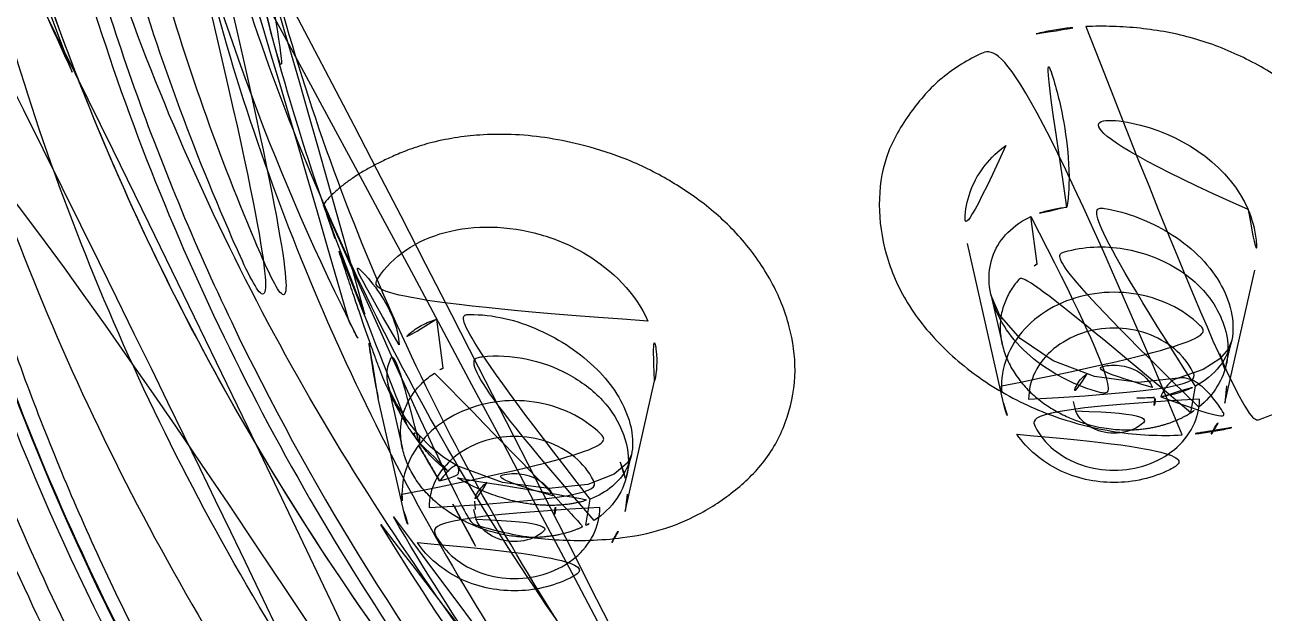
# Model space of a CAD drawing. Extents: x 16296684858 to 16296688009, y -37409618718 to -37409616409.
# Drawn here: x 16296685826.92 to 16296685840.52, y -37409617599.61 to -37409617593.15 of the extents above; entities that cross this region are included whole.
import ezdxf

# ---------------------------------------------------------------- set-up
doc = ezdxf.new("R2010")
doc.units = 0
doc.header["$LTSCALE"] = 10
doc.header["$MEASUREMENT"] = 0
doc.layers.get('0').update_dxf_attribs({"linetype": 'CONTINUOUS'})

msp = doc.modelspace()

# ---------------------------------------------------------------- linework, layer by layer
at = {"color": 7, "linetype": 'Continuous', "lineweight": 30}
for p, q in [((16296685838.03064, -37409617595.779411), (16296685837.960449, -37409617595.25779)), ((16296685837.65906, -37409617597.307541), (16296685837.264271, -37409617595.555763)), ((16296685840.08666, -37409617597.307838), (16296685840.41655, -37409617595.845802)), ((16296685837.5226, -37409617596.115334), (16296685837.643829, -37409617596.6539)), ((16296685831.511629, -37409617596.922546), (16296685831.443951, -37409617596.384583)), ((16296685840.10449, -37409617596.881203), (16296685840.16148, -37409617596.628593)), ((16296685833.50902, -37409617598.497429), (16296685833.83285, -37409617597.062263)), ((16296685830.907721, -37409617597.099289), (16296685831.067011, -37409617597.807266)), ((16296685839.715561, -37409617597.412361), (16296685839.76503, -37409617597.120789)), ((16296685840.107889, -37409617597.117981), (16296685840.08666, -37409617597.307838)), ((16296685831.081421, -37409617598.497131), (16296685830.80159, -37409617597.25547)), ((16296685838.42458, -37409617597.290466), (16296685838.44997, -37409617597.39196)), ((16296685833.527281, -37409617598.102249), (16296685833.57658, -37409617597.883728)), ((16296685833.530251, -37409617598.307587), (16296685833.50902, -37409617598.497429)), ((16296685831.86586, -37409617598.474159), (16296685831.860491, -37409617598.384911)), ((16296685833.079359, -37409617598.648376), (16296685833.12479, -37409617598.359871)), ((16296685831.84691, -37409617598.475304), (16296685831.87233, -37409617598.581573))]:
    msp.add_line(p, q, dxfattribs=at)
for points in [[(16296685839.57622, -37409617597.034538), (16296685839.140369, -37409617597.079041), (16296685838.65844, -37409617597.014168), (16296685838.20332, -37409617596.841698), (16296685837.84355, -37409617596.596062), (16296685837.61764, -37409617596.336761), (16296685837.524281, -37409617596.124077)], [(16296685840.161039, -37409617596.626877), (16296685840.12475, -37409617596.715683), (16296685840.03367, -37409617596.819588), (16296685839.849079, -37409617596.939217), (16296685839.5762, -37409617597.034569)], [(16296685831.241011, -37409617597.651466), (16296685831.10812, -37409617597.484489), (16296685830.999701, -37409617597.313583), (16296685830.92951, -37409617597.169037), (16296685830.906639, -37409617597.099319)], [(16296685831.66663, -37409617597.994179), (16296685831.52145, -37409617597.905197), (16296685831.378, -37409617597.789368), (16296685831.241159, -37409617597.651627)], [(16296685833.578159, -37409617597.875931), (16296685833.533079, -37409617597.965309), (16296685833.38843, -37409617598.087807), (16296685833.09996, -37409617598.198997), (16296685832.672871, -37409617598.243874), (16296685832.162069, -37409617598.179779), (16296685831.66688, -37409617597.994293)]]:
    msp.add_lwpolyline(points, dxfattribs=at)
for centre, radius, start, end in [((16296685838.556919, -37409617596.610878), 0.984023, 122.3327319, 128.6711126), ((16296685854.082741, -37409617584.689629), 26.349566, 206.3886481, 207.6159118), ((16296685831.96871, -37409617597.815277), 1.002945, 117.1126935, 123.2327993), ((16296685838.50293, -37409617597.117287), 0.865057, 180.0466263, 192.7049145), ((16296685839.19895, -37409617596.59655), 0.965583, 302.3442003, 308.7353216), ((16296685823.579241, -37409617602.869087), 9.191557, 27.84797, 30.8081966), ((16296685831.925301, -37409617598.306892), 0.865057, 180.0466263, 192.7049145), ((16296685832.630541, -37409617597.773148), 0.983605, 297.1484061, 303.3081162)]:
    msp.add_arc(centre, radius, start, end, dxfattribs=at)
for points, knots in [([(16296685825.715521, -37409617584.328484), (16296685825.71559, -37409617585.626648), (16296685825.91658, -37409617588.235878), (16296685826.813761, -37409617592.075287), (16296685828.290291, -37409617595.784927), (16296685830.320009, -37409617599.303413), (16296685832.868191, -37409617602.574768), (16296685835.89233, -37409617605.547127), (16296685839.342939, -37409617608.173782), (16296685843.16432, -37409617610.413551), (16296685847.295191, -37409617612.23114), (16296685851.66983, -37409617613.597717), (16296685856.217791, -37409617614.491333), (16296685859.31275, -37409617614.761482), (16296685860.86721, -37409617614.814484)], [0, 0, 0, 0, 0.075881674, 0.152259807, 0.229632271, 0.308412282, 0.388900278, 0.471273473, 0.555579179, 0.641742278, 0.729579302, 0.818811022, 0.909085993, 1, 1, 1, 1]), ([(16296685860.86717, -37409617614.147903), (16296685859.209789, -37409617614.090111), (16296685855.9121, -37409617613.783913), (16296685851.0835, -37409617612.758217), (16296685846.471861, -37409617611.187027), (16296685842.16506, -37409617609.100189), (16296685838.24441, -37409617606.536636), (16296685834.7847, -37409617603.544037), (16296685831.852779, -37409617600.177834), (16296685829.50646, -37409617596.500931), (16296685827.793381, -37409617592.582336), (16296685826.74975, -37409617588.498802), (16296685826.515591, -37409617585.713203), (16296685826.515511, -37409617584.328484)], [0, 0, 0, 0, 0.099176921, 0.19753406, 0.294558294, 0.389817535, 0.482991453, 0.573898186, 0.662521106, 0.749021127, 0.833741463, 0.917189603, 1, 1, 1, 1]), ([(16296685836.470989, -37409617605.919792), (16296685834.804831, -37409617604.53492), (16296685831.778589, -37409617601.493141), (16296685828.883869, -37409617597.022774), (16296685827.246901, -37409617593.225113), (16296685826.366211, -37409617590.308273), (16296685825.834419, -37409617587.333443), (16296685825.71557, -37409617585.327988), (16296685825.715521, -37409617584.328484)], [0, 0, 0, 0, 0.261102502, 0.513194585, 0.63659248, 0.758555858, 0.879543154, 1, 1, 1, 1]), ([(16296685826.515381, -37409617585.436478), (16296685826.51545, -37409617586.821228), (16296685826.74962, -37409617589.606857), (16296685827.79328, -37409617593.690453), (16296685829.50638, -37409617597.60907), (16296685831.852751, -37409617601.28598), (16296685834.7847, -37409617604.652191), (16296685838.244419, -37409617607.644783), (16296685842.165079, -37409617610.208267), (16296685846.47187, -37409617612.295097), (16296685851.083481, -37409617613.866241), (16296685855.912029, -37409617614.891937), (16296685859.209669, -37409617615.198112), (16296685860.867041, -37409617615.25592)], [0, 0, 0, 0, 0.082811587, 0.166260705, 0.250981819, 0.337482413, 0.426105682, 0.517012515, 0.610186256, 0.705445021, 0.802468465, 0.900824496, 1, 1, 1, 1]), ([(16296685827.06538, -37409617585.436478), (16296685827.065439, -37409617586.577751), (16296685827.22658, -37409617588.870354), (16296685827.94684, -37409617592.255707), (16296685829.13541, -37409617595.54673), (16296685830.219431, -37409617597.630028), (16296685830.82935, -37409617598.639633)], [0, 0, 0, 0, 0.246493175, 0.494473286, 0.745243918, 1, 1, 1, 1]), ([(16296685896.565371, -37409617585.436478), (16296685896.565439, -37409617586.733269), (16296685896.35038, -37409617589.343513), (16296685895.389799, -37409617593.174408), (16296685893.81168, -37409617596.854843), (16296685891.648491, -37409617600.316757), (16296685888.94223, -37409617603.49765), (16296685885.74218, -37409617606.340736), (16296685882.11182, -37409617608.791931), (16296685878.11841, -37409617610.808189), (16296685873.832319, -37409617612.354607), (16296685869.331421, -37409617613.402237), (16296685864.70064, -37409617613.930733), (16296685860.028971, -37409617613.930367), (16296685855.40255, -37409617613.402023), (16296685850.90774, -37409617612.356209), (16296685846.6269, -37409617610.812973), (16296685842.637369, -37409617608.800949), (16296685839.00975, -37409617606.355003), (16296685835.81028, -37409617603.517479), (16296685833.101, -37409617600.340111), (16296685830.93174, -37409617596.87722), (16296685829.346991, -37409617593.191177), (16296685828.381769, -37409617589.352226), (16296685828.165449, -37409617586.736038), (16296685828.165371, -37409617585.436478)], [0, 0, 0, 0, 0.039467152, 0.07928747, 0.1197016, 0.160836446, 0.203063895, 0.2463716, 0.290712175, 0.336005945, 0.382173286, 0.429058197, 0.476331706, 0.523712873, 0.570930863, 0.617740537, 0.663847356, 0.709094445, 0.753380435, 0.796632687, 0.838846392, 0.880029809, 0.920530501, 0.960449223, 1, 1, 1, 1]), ([(16296685827.465321, -37409617585.871399), (16296685827.46538, -37409617586.965317), (16296685827.61507, -37409617589.162216), (16296685828.284309, -37409617592.409378), (16296685829.389429, -37409617595.571648), (16296685830.39863, -37409617597.579773), (16296685830.966961, -37409617598.554779)], [0, 0, 0, 0, 0.246686705, 0.49478099, 0.745501735, 1, 1, 1, 1]), ([(16296685825.0653, -37409617586.045883), (16296685825.06538, -37409617587.460716), (16296685825.300369, -37409617590.307854), (16296685826.348539, -37409617594.485443), (16296685828.06962, -37409617598.49839), (16296685830.428699, -37409617602.273659), (16296685833.38068, -37409617605.743263), (16296685836.871799, -37409617608.844833), (16296685840.832529, -37409617611.51886), (16296685845.19047, -37409617613.718781), (16296685849.86791, -37409617615.405777), (16296685854.779039, -37409617616.547943), (16296685859.82963, -37409617617.123352), (16296685864.923361, -37409617617.122131), (16296685869.967319, -37409617616.545433), (16296685874.868521, -37409617615.404572), (16296685879.53652, -37409617613.721252), (16296685883.88719, -37409617611.526482), (16296685887.84297, -37409617608.85862), (16296685891.332161, -37409617605.763283), (16296685894.2862, -37409617602.297546), (16296685896.650579, -37409617598.521523), (16296685898.3776, -37409617594.502907), (16296685899.42971, -37409617590.316963), (16296685899.665371, -37409617587.463608), (16296685899.665291, -37409617586.045883)], [0, 0, 0, 0, 0.039480573, 0.079296804, 0.119690272, 0.160821969, 0.203059758, 0.246376118, 0.290732494, 0.336042186, 0.382252965, 0.429155458, 0.47642631, 0.523791486, 0.570989488, 0.617786329, 0.663899361, 0.709132394, 0.753418549, 0.796672849, 0.838889695, 0.88006022, 0.920531113, 0.960438825, 1, 1, 1, 1]), ([(16296685899.015301, -37409617586.045883), (16296685899.015369, -37409617587.435852), (16296685898.784849, -37409617590.233162), (16296685897.755489, -37409617594.33799), (16296685896.06476, -37409617598.281311), (16296685893.74715, -37409617601.990837), (16296685890.84721, -37409617605.39975), (16296685887.417721, -37409617608.44696), (16296685883.526751, -37409617611.07428), (16296685879.24552, -37409617613.235847), (16296685874.65015, -37409617614.893532), (16296685869.824881, -37409617616.016037), (16296685864.861971, -37409617616.581711), (16296685859.8563, -37409617616.580673), (16296685854.899429, -37409617616.01403), (16296685850.08304, -37409617614.892937), (16296685845.49589, -37409617613.2388), (16296685841.22081, -37409617611.082207), (16296685837.333839, -37409617608.460861), (16296685833.90546, -37409617605.419708), (16296685831.002649, -37409617602.014633), (16296685828.678921, -37409617598.304298), (16296685826.9814, -37409617594.35537), (16296685825.94721, -37409617590.242249), (16296685825.71538, -37409617587.438728), (16296685825.7153, -37409617586.045883)], [0, 0, 0, 0, 0.039474285, 0.079290558, 0.119687987, 0.160818636, 0.203049312, 0.246357654, 0.290706797, 0.336012441, 0.382214469, 0.429115805, 0.476390614, 0.523763173, 0.570969719, 0.61777358, 0.66388826, 0.709126849, 0.753412861, 0.796664323, 0.838879123, 0.880053881, 0.920533265, 0.960444101, 1, 1, 1, 1]), ([(16296685836.41655, -37409617605.847229), (16296685834.898781, -37409617604.50988), (16296685832.147909, -37409617601.595192), (16296685829.52853, -37409617597.364273), (16296685828.048719, -37409617593.788094), (16296685827.25297, -37409617591.046494), (16296685826.772791, -37409617588.254539), (16296685826.66543, -37409617586.373917), (16296685826.665371, -37409617585.436478)], [0, 0, 0, 0, 0.260502627, 0.512436327, 0.635909721, 0.758042087, 0.879276852, 1, 1, 1, 1]), ([(16296685828.16523, -37409617586.636948), (16296685828.1653, -37409617587.933762), (16296685828.380659, -37409617590.544006), (16296685829.341669, -37409617594.374901), (16296685830.9202, -37409617598.055321), (16296685833.083771, -37409617601.517258), (16296685835.79038, -37409617604.698112), (16296685838.990749, -37409617607.541199), (16296685842.62137, -37409617609.992393), (16296685846.61499, -37409617612.008636), (16296685850.90126, -37409617613.555077), (16296685855.402269, -37409617614.602722), (16296685860.0331, -37409617615.131187), (16296685864.704769, -37409617615.130836), (16296685869.331129, -37409617614.602478), (16296685873.82583, -37409617613.556664), (16296685878.10651, -37409617612.013451), (16296685882.095819, -37409617610.001404), (16296685885.723169, -37409617607.55545), (16296685888.922331, -37409617604.717941), (16296685891.63126, -37409617601.540573), (16296685893.80014, -37409617598.077667), (16296685895.38447, -37409617594.391617), (16296685896.34927, -37409617590.552673), (16296685896.56529, -37409617587.936478), (16296685896.56522, -37409617586.636948)], [0, 0, 0, 0, 0.039467512, 0.079288874, 0.119704634, 0.16084154, 0.203071313, 0.24638142, 0.290724294, 0.336020102, 0.382189092, 0.429075161, 0.476349266, 0.523730432, 0.570947826, 0.617756344, 0.663861518, 0.709106572, 0.753390268, 0.796640123, 0.838851502, 0.880032855, 0.920531911, 0.960449584, 1, 1, 1, 1]), ([(16296685895.865219, -37409617586.636948), (16296685895.86529, -37409617587.907318), (16296685895.65461, -37409617590.464043), (16296685894.713739, -37409617594.216316), (16296685893.168171, -37409617597.821022), (16296685891.049431, -37409617601.212059), (16296685888.3983, -37409617604.328323), (16296685885.26292, -37409617607.113907), (16296685881.705891, -37409617609.515343), (16296685877.79385, -37409617611.490189), (16296685873.595909, -37409617613.004539), (16296685869.188259, -37409617614.030327), (16296685864.653561, -37409617614.547867), (16296685860.078711, -37409617614.547707), (16296685855.54789, -37409617614.030548), (16296685851.14554, -37409617613.006683), (16296685846.952089, -37409617611.495453), (16296685843.043341, -37409617609.524597), (16296685839.48876, -37409617607.128227), (16296685836.35383, -37409617604.348099), (16296685833.699631, -37409617601.235283), (16296685831.574829, -37409617597.843239), (16296685830.022671, -37409617594.232918), (16296685829.077209, -37409617590.472656), (16296685828.865299, -37409617587.910019), (16296685828.865219, -37409617586.636948)], [0, 0, 0, 0, 0.039470344, 0.079285515, 0.119694774, 0.160825485, 0.203058535, 0.246381229, 0.290734148, 0.336032795, 0.382191341, 0.42906277, 0.476322219, 0.523690669, 0.570898633, 0.617701681, 0.663807516, 0.709064969, 0.753365147, 0.796632508, 0.838852555, 0.880033368, 0.920530722, 0.960445513, 1, 1, 1, 1]), ([(16296685830.478781, -37409617596.400833), (16296685829.631491, -37409617594.693069), (16296685828.31612, -37409617591.107849), (16296685827.86548, -37409617587.312447), (16296685827.865379, -37409617585.436478)], [0, 0, 0, 0, 0.504019891, 1, 1, 1, 1]), ([(16296685823.70442, -37409617587.730721), (16296685823.704651, -37409617588.909622), (16296685823.862049, -37409617591.277077), (16296685824.564011, -37409617594.778976), (16296685825.72443, -37409617598.195251), (16296685827.878441, -37409617602.613129), (16296685831.670601, -37409617607.721527), (16296685835.5769, -37409617611.047371), (16296685837.712231, -37409617612.518944)], [0, 0, 0, 0, 0.119545352, 0.239773714, 0.36119498, 0.484368842, 0.737031263, 1, 1, 1, 1]), ([(16296685824.915079, -37409617587.786522), (16296685824.91519, -37409617589.828217), (16296685825.407829, -37409617593.960747), (16296685827.583321, -37409617599.877098), (16296685831.10013, -37409617605.310989), (16296685837.46689, -37409617611.723419), (16296685847.976561, -37409617617.433487), (16296685857.52458, -37409617618.964119), (16296685862.36681, -37409617618.964119)], [0, 0, 0, 0, 0.113807308, 0.229465695, 0.348487565, 0.471757183, 0.73008685, 1, 1, 1, 1]), ([(16296685899.66507, -37409617587.803146), (16296685899.66515, -37409617589.217346), (16296685899.43074, -37409617592.062592), (16296685898.38414, -37409617596.238373), (16296685896.663481, -37409617600.253677), (16296685894.303261, -37409617604.031609), (16296685891.34963, -37409617607.502747), (16296685887.859159, -37409617610.6036), (16296685883.897579, -37409617613.278084), (16296685879.538799, -37409617615.477898), (16296685874.863529, -37409617617.163483), (16296685869.95809, -37409617618.304367), (16296685864.912861, -37409617618.879997), (16296685859.82073, -37409617618.879997), (16296685854.775431, -37409617618.304367), (16296685849.869869, -37409617617.163437), (16296685845.19442, -37409617615.477898), (16296685840.8354, -37409617613.278053), (16296685836.873541, -37409617610.6036), (16296685833.38271, -37409617607.502747), (16296685830.428699, -37409617604.031609), (16296685828.06806, -37409617600.2537), (16296685826.34697, -37409617596.238403), (16296685825.299891, -37409617592.062607), (16296685825.065161, -37409617589.217346), (16296685825.065081, -37409617587.803146)], [0, 0, 0, 0, 0.039462523, 0.07924376, 0.119632051, 0.160859264, 0.203083381, 0.246380295, 0.290743779, 0.336091656, 0.382276139, 0.429096748, 0.476314654, 0.523667787, 0.570886287, 0.617708052, 0.663894185, 0.709244101, 0.753609884, 0.796909198, 0.83913564, 0.880364919, 0.920754837, 0.960537117, 1, 1, 1, 1]), ([(16296685899.66507, -37409617587.807854), (16296685899.664829, -37409617589.723167), (16296685899.23185, -37409617593.595253), (16296685897.31506, -37409617599.172043), (16296685894.20315, -37409617604.349564), (16296685890.01115, -37409617608.948952), (16296685884.887899, -37409617612.819733), (16296685879.00938, -37409617615.836571), (16296685872.57485, -37409617617.902458), (16296685865.800119, -37409617618.951263), (16296685858.91136, -37409617618.949516), (16296685852.138161, -37409617617.89756), (16296685845.706421, -37409617615.829247), (16296685839.83147, -37409617612.811073), (16296685834.71191, -37409617608.94014), (16296685830.523081, -37409617604.341583), (16296685827.41338, -37409617599.165367), (16296685825.49778, -37409617593.589767), (16296685825.065189, -37409617589.718323), (16296685825.065081, -37409617587.803162)], [0, 0, 0, 0, 0.053444629, 0.107679032, 0.16334275, 0.220823419, 0.280278686, 0.341566919, 0.404333708, 0.468052544, 0.532094634, 0.595803573, 0.658551757, 0.719815261, 0.779243233, 0.83669771, 0.892339767, 0.946559837, 1, 1, 1, 1]), ([(16296685824.615061, -37409617587.952728), (16296685824.615179, -37409617590.23381), (16296685825.074329, -37409617593.692596), (16296685826.54747, -37409617598.071777), (16296685828.609079, -37409617602.349716), (16296685832.240471, -37409617607.303574), (16296685835.98678, -37409617610.543869), (16296685838.03618, -37409617611.981888)], [0, 0, 0, 0, 0.239566528, 0.361101301, 0.484351517, 0.737065501, 1, 1, 1, 1]), ([(16296685899.44422, -37409617587.96347), (16296685899.44425, -37409617588.666672), (16296685899.386459, -37409617590.075218), (16296685899.12672, -37409617592.175957), (16296685898.6954, -37409617594.256203), (16296685898.09511, -37409617596.305107), (16296685897.328739, -37409617598.314034), (16296685896.40074, -37409617600.272636), (16296685895.31535, -37409617602.172829), (16296685894.07613, -37409617604.00885), (16296685892.68742, -37409617605.772659), (16296685891.154499, -37409617607.456398), (16296685889.48637, -37409617609.049377), (16296685887.690901, -37409617610.54406), (16296685885.777069, -37409617611.932762), (16296685883.754999, -37409617613.208527), (16296685881.63413, -37409617614.365578), (16296685879.425541, -37409617615.39846), (16296685877.13855, -37409617616.303001), (16296685874.78421, -37409617617.075287), (16296685872.372459, -37409617617.712029), (16296685869.91357, -37409617618.21067), (16296685867.418579, -37409617618.568703), (16296685864.895531, -37409617618.784607), (16296685862.3571, -37409617618.856537), (16296685859.81284, -37409617618.783302), (16296685857.278271, -37409617618.564873), (16296685854.76811, -37409617618.201881), (16296685852.296329, -37409617617.69722), (16296685849.882919, -37409617617.05545), (16296685847.535761, -37409617616.281433), (16296685845.27124, -37409617615.38195), (16296685843.09037, -37409617614.360519), (16296685841.00033, -37409617613.22052), (16296685839.004339, -37409617611.964958), (16296685837.105749, -37409617610.592751), (16296685835.31596, -37409617609.11158), (16296685833.639071, -37409617607.518723), (16296685832.089939, -37409617605.82724), (16296685830.67597, -37409617604.037407), (16296685829.410101, -37409617602.165703), (16296685828.301901, -37409617600.219414), (16296685827.35858, -37409617598.214043), (16296685826.590679, -37409617596.17157), (16296685825.997549, -37409617594.103127), (16296685825.58357, -37409617592.045197), (16296685825.339609, -37409617589.99556), (16296685825.285931, -37409617588.640198), (16296685825.285891, -37409617587.96347)], [0, 0, 0, 0, 0.019728139, 0.039496765, 0.059321405, 0.079263395, 0.099330399, 0.11957997, 0.140006774, 0.160664345, 0.181666527, 0.20293107, 0.224491857, 0.246324347, 0.268422618, 0.290781098, 0.313353824, 0.336156716, 0.359139991, 0.382308836, 0.405628773, 0.429078831, 0.452657044, 0.476302492, 0.500082022, 0.523861487, 0.547671196, 0.571412322, 0.594975746, 0.618406884, 0.641431704, 0.664272246, 0.686724133, 0.708952201, 0.731020021, 0.752833858, 0.77462619, 0.796146974, 0.817668138, 0.838919211, 0.860080831, 0.880999319, 0.901689394, 0.92218973, 0.942148868, 0.961992892, 0.981014557, 1, 1, 1, 1]), ([(16296685827.44422, -37409617593.672783), (16296685827.217831, -37409617593.186234), (16296685826.37574, -37409617591.233543), (16296685825.760389, -37409617589.18248), (16296685825.44311, -37409617587.624939)], [0, 0, 0, 0, 0.252396471, 1, 1, 1, 1]), ([(16296685828.93758, -37409617589.168518), (16296685828.99, -37409617589.830917), (16296685829.153431, -37409617591.166039), (16296685829.573811, -37409617593.162064), (16296685829.97212, -37409617594.47821), (16296685830.20141, -37409617595.133659)], [0, 0, 0, 0, 0.3261221, 0.659194627, 1, 1, 1, 1]), ([(16296685837.91828, -37409617612.164452), (16296685835.85018, -37409617610.717262), (16296685832.069281, -37409617607.454857), (16296685828.40357, -37409617602.463821), (16296685826.3223, -37409617598.152527), (16296685824.835079, -37409617593.738792), (16296685824.37149, -37409617590.252121), (16296685824.371361, -37409617587.952728)], [0, 0, 0, 0, 0.262958207, 0.515679697, 0.638927051, 0.760455103, 1, 1, 1, 1]), ([(16296685830.654631, -37409617596.328568), (16296685830.20076, -37409617595.219383), (16296685829.4568, -37409617592.944031), (16296685829.06258, -37409617590.58223), (16296685828.957199, -37409617589.401291)], [0, 0, 0, 0, 0.502689205, 1, 1, 1, 1]), ([(16296685838.01869, -37409617593.252312), (16296685838.07756, -37409617593.238297), (16296685838.19697, -37409617593.213852), (16296685838.378929, -37409617593.187401), (16296685838.501829, -37409617593.176781), (16296685838.5637, -37409617593.17308)], [0, 0, 0, 0, 0.329284603, 0.662747767, 1, 1, 1, 1]), ([(16296685838.5637, -37409617593.17308), (16296685838.66243, -37409617593.168694), (16296685838.861231, -37409617593.167503), (16296685839.15921, -37409617593.187943), (16296685839.455139, -37409617593.231262), (16296685839.74494, -37409617593.298607), (16296685840.024731, -37409617593.392517), (16296685840.29269, -37409617593.51078), (16296685840.54739, -37409617593.64576), (16296685840.78121, -37409617593.792427), (16296685840.987459, -37409617593.945923), (16296685841.167709, -37409617594.104797), (16296685841.328659, -37409617594.276291), (16296685841.476789, -37409617594.470253), (16296685841.615391, -37409617594.690598), (16296685841.73782, -37409617594.934273), (16296685841.83032, -37409617595.193993), (16296685841.88549, -37409617595.462502), (16296685841.896521, -37409617595.738258), (16296685841.861111, -37409617596.017754), (16296685841.782789, -37409617596.293602), (16296685841.66028, -37409617596.555428), (16296685841.494711, -37409617596.794579), (16296685841.290859, -37409617597.009911), (16296685841.05055, -37409617597.200623), (16296685840.77737, -37409617597.362373), (16296685840.47983, -37409617597.489929), (16296685840.271151, -37409617597.551247), (16296685840.165371, -37409617597.575623)], [0, 0, 0, 0, 0.040162704, 0.080699067, 0.121260257, 0.161575998, 0.201437815, 0.241002016, 0.280471262, 0.318478883, 0.353057251, 0.384831706, 0.415994006, 0.448472984, 0.483855564, 0.521637823, 0.559057765, 0.595574902, 0.632610845, 0.670671931, 0.709582411, 0.748690663, 0.787584144, 0.827273216, 0.868767622, 0.911853516, 0.955893474, 1, 1, 1, 1]), ([(16296685839.62188, -37409617597.65509), (16296685839.37793, -37409617597.669861), (16296685838.880329, -37409617597.645042), (16296685838.171101, -37409617597.459824), (16296685837.531071, -37409617597.145607), (16296685836.99962, -37409617596.728088), (16296685836.59103, -37409617596.236061), (16296685836.35289, -37409617595.687233), (16296685836.2728, -37409617595.135773), (16296685836.3435, -37409617594.596718), (16296685836.60775, -37409617594.138298), (16296685836.94503, -37409617593.736839), (16296685837.431959, -37409617593.434593), (16296685837.808849, -37409617593.317001), (16296685838.01869, -37409617593.252312)], [0, 0, 0, 0, 0.099475162, 0.200999944, 0.296395661, 0.387594008, 0.474241134, 0.553958379, 0.62776105, 0.698974603, 0.770427829, 0.839967442, 0.910631197, 1, 1, 1, 1]), ([(16296685838.356421, -37409617595.155312), (16296685838.36607, -37409617595.092941), (16296685838.379551, -37409617594.956413), (16296685838.380581, -37409617594.645409), (16296685838.33032, -37409617594.216942), (16296685838.20853, -37409617593.715446), (16296685838.0856, -37409617593.396591), (16296685838.01869, -37409617593.252312)], [0, 0, 0, 0, 0.096682238, 0.210350966, 0.476567054, 0.756436262, 1, 1, 1, 1]), ([(16296685840.34411, -37409617595.18116), (16296685840.143629, -37409617594.722633), (16296685839.215561, -37409617594.056953), (16296685838.08806, -37409617594.183571), (16296685837.68619, -37409617594.477524)], [0, 0, 0, 0, 0.501259035, 1, 1, 1, 1]), ([(16296685830.2013, -37409617595.1334), (16296685830.201851, -37409617595.116882), (16296685830.24184, -37409617595.074493), (16296685830.303209, -37409617595.005951), (16296685830.395821, -37409617594.926941), (16296685830.497271, -37409617594.851097), (16296685830.60401, -37409617594.781097), (16296685830.71961, -37409617594.714958), (16296685830.844259, -37409617594.650902), (16296685830.984579, -37409617594.584862), (16296685831.156481, -37409617594.514832), (16296685831.376619, -37409617594.445007), (16296685831.6355, -37409617594.391296), (16296685831.936319, -37409617594.357277), (16296685832.26828, -37409617594.351913), (16296685832.634821, -37409617594.386208), (16296685833.04307, -37409617594.469337), (16296685833.497709, -37409617594.605408), (16296685833.966881, -37409617594.834152), (16296685834.416189, -37409617595.133339), (16296685834.81192, -37409617595.507553), (16296685835.126579, -37409617595.956993), (16296685835.326559, -37409617596.447166), (16296685835.39953, -37409617596.960777), (16296685835.31138, -37409617597.467567), (16296685835.082239, -37409617597.924919), (16296685834.725969, -37409617598.274231), (16296685834.333691, -37409617598.533386), (16296685833.911489, -37409617598.708054), (16296685833.503599, -37409617598.788918), (16296685833.12825, -37409617598.816818), (16296685832.790939, -37409617598.813431), (16296685832.46851, -37409617598.783142), (16296685832.156771, -37409617598.724388), (16296685831.90292, -37409617598.653992), (16296685831.751369, -37409617598.606239), (16296685831.70645, -37409617598.575722)], [0, 0, 0, 0, 0.00435509, 0.013813034, 0.025339643, 0.035926364, 0.047303127, 0.058918688, 0.071012602, 0.084228719, 0.099775152, 0.11989592, 0.14499794, 0.169320219, 0.199584958, 0.232321614, 0.266117244, 0.309258622, 0.357011174, 0.403085553, 0.451066679, 0.499671211, 0.546547919, 0.58935364, 0.634622544, 0.68001936, 0.721741745, 0.764587932, 0.80331884, 0.841333218, 0.873646684, 0.90238746, 0.930117193, 0.958926608, 0.985687987, 1, 1, 1, 1]), ([(16296685837.68619, -37409617594.477524), (16296685837.60146, -37409617594.53949), (16296685837.449381, -37409617594.682541), (16296685837.292589, -37409617594.949959), (16296685837.22438, -37409617595.249763), (16296685837.24148, -37409617595.454353), (16296685837.26392, -37409617595.553993)], [0, 0, 0, 0, 0.257480707, 0.504933249, 0.749458913, 1, 1, 1, 1]), ([(16296685830.20141, -37409617595.133659), (16296685830.219589, -37409617595.185654), (16296685830.25688, -37409617595.294006), (16296685830.31336, -37409617595.462677), (16296685830.351521, -37409617595.579407), (16296685830.371019, -37409617595.639603)], [0, 0, 0, 0, 0.309620926, 0.644231531, 1, 1, 1, 1]), ([(16296685838.356331, -37409617595.155144), (16296685838.308599, -37409617595.15976), (16296685838.21575, -37409617595.173378), (16296685838.082939, -37409617595.207558), (16296685837.99971, -37409617595.239693), (16296685837.960449, -37409617595.25779)], [0, 0, 0, 0, 0.350254288, 0.684128048, 1, 1, 1, 1]), ([(16296685839.76503, -37409617597.120789), (16296685839.8671, -37409617597.067963), (16296685840.0453, -37409617596.926224), (16296685840.189699, -37409617596.621193), (16296685840.17605, -37409617596.287552), (16296685840.03809, -37409617595.963387), (16296685839.800631, -37409617595.664719), (16296685839.48884, -37409617595.431236), (16296685839.14019, -37409617595.259087), (16296685838.763149, -37409617595.153297), (16296685838.493059, -37409617595.142357), (16296685838.356331, -37409617595.155144)], [0, 0, 0, 0, 0.105311619, 0.201191321, 0.298096001, 0.401716556, 0.519471441, 0.643591239, 0.755517706, 0.874174749, 1, 1, 1, 1]), ([(16296685840.34411, -37409617595.18116), (16296685840.39044, -37409617595.287117), (16296685840.452709, -37409617595.508774), (16296685840.440599, -37409617595.739563), (16296685840.416149, -37409617595.847504)], [0, 0, 0, 0, 0.511029847, 1, 1, 1, 1]), ([(16296685837.960449, -37409617595.25779), (16296685837.86735, -37409617595.300842), (16296685837.69985, -37409617595.414558), (16296685837.53228, -37409617595.663879), (16296685837.481621, -37409617595.963661), (16296685837.557581, -37409617596.282257), (16296685837.740879, -37409617596.593353), (16296685838.014721, -37409617596.858269), (16296685838.347601, -37409617597.06205), (16296685838.717751, -37409617597.204353), (16296685838.986191, -37409617597.245888), (16296685839.123079, -37409617597.250633)], [0, 0, 0, 0, 0.098297246, 0.189204698, 0.280437852, 0.381162911, 0.496803492, 0.622144712, 0.742375141, 0.868722574, 1, 1, 1, 1]), ([(16296685833.75948, -37409617596.406433), (16296685833.62549, -37409617596.099998), (16296685833.22781, -37409617595.70697), (16296685832.58498, -37409617595.434593), (16296685832.052771, -37409617595.350891), (16296685831.541809, -37409617595.4058), (16296685831.099661, -37409617595.596199), (16296685830.77499, -37409617595.912743), (16296685830.672541, -37409617596.190247), (16296685830.654631, -37409617596.328568)], [0, 0, 0, 0, 0.25566345, 0.394651902, 0.532024539, 0.662430346, 0.782658022, 0.893372525, 1, 1, 1, 1]), ([(16296685839.803141, -37409617597.349747), (16296685839.882469, -37409617597.286057), (16296685840.016319, -37409617597.138107), (16296685840.125071, -37409617596.867371), (16296685840.127451, -37409617596.58239), (16296685840.03281, -37409617596.305763), (16296685839.856091, -37409617596.051872), (16296685839.60533, -37409617595.841904), (16296685839.306709, -37409617595.690521), (16296685838.98321, -37409617595.600616), (16296685838.65144, -37409617595.581482), (16296685838.32567, -37409617595.633339), (16296685838.1224, -37409617595.721252), (16296685838.03064, -37409617595.779411)], [0, 0, 0, 0, 0.089044702, 0.170654455, 0.249924475, 0.33307192, 0.422648312, 0.517376989, 0.616330622, 0.713546106, 0.809209724, 0.904916801, 1, 1, 1, 1]), ([(16296685830.371019, -37409617595.639603), (16296685830.396839, -37409617595.720009), (16296685830.44709, -37409617595.873207), (16296685830.5205, -37409617596.092262), (16296685830.587851, -37409617596.290894), (16296685830.64941, -37409617596.470306), (16296685830.70569, -37409617596.631569), (16296685830.757271, -37409617596.7761), (16296685830.80514, -37409617596.905632), (16296685830.85071, -37409617597.022186), (16296685830.89567, -37409617597.128067), (16296685830.941839, -37409617597.226601), (16296685830.99054, -37409617597.32196), (16296685831.043301, -37409617597.419289), (16296685831.101959, -37409617597.523949), (16296685831.14365, -37409617597.59655), (16296685831.165791, -37409617597.634987)], [0, 0, 0, 0, 0.117666472, 0.224617498, 0.321887741, 0.409882458, 0.488888377, 0.559859395, 0.623710538, 0.681290751, 0.734201959, 0.783955296, 0.832850264, 0.883363909, 0.938195927, 1, 1, 1, 1]), ([(16296685831.03137, -37409617596.666237), (16296685831.02446, -37409617596.579041), (16296685830.982441, -37409617596.395027), (16296685830.843981, -37409617596.12384), (16296685830.63656, -37409617595.86348), (16296685830.463249, -37409617595.710297), (16296685830.371019, -37409617595.639603)], [0, 0, 0, 0, 0.206903308, 0.449648921, 0.721343659, 1, 1, 1, 1]), ([(16296685839.71554, -37409617597.412331), (16296685839.70553, -37409617597.414993), (16296685839.691271, -37409617597.428337), (16296685839.66643, -37409617597.441513), (16296685839.64077, -37409617597.456078), (16296685839.609381, -37409617597.471367), (16296685839.57177, -37409617597.488907), (16296685839.53557, -37409617597.504128), (16296685839.50214, -37409617597.516937), (16296685839.47319, -37409617597.527237), (16296685839.44112, -37409617597.537697), (16296685839.405569, -37409617597.54821), (16296685839.366119, -37409617597.558647), (16296685839.322281, -37409617597.568771), (16296685839.27351, -37409617597.578308), (16296685839.219191, -37409617597.586922), (16296685839.158609, -37409617597.594063), (16296685839.09099, -37409617597.599083), (16296685839.015409, -37409617597.601097), (16296685838.930941, -37409617597.598969), (16296685838.83654, -37409617597.591042), (16296685838.731291, -37409617597.575218), (16296685838.61441, -37409617597.549011), (16296685838.485439, -37409617597.509377), (16296685838.34432, -37409617597.45224), (16296685838.194229, -37409617597.373268), (16296685838.04566, -37409617597.271332), (16296685837.910379, -37409617597.14817), (16296685837.796949, -37409617597.008087), (16296685837.70846, -37409617596.855133), (16296685837.648729, -37409617596.694504), (16296685837.62015, -37409617596.532738), (16296685837.624201, -37409617596.37365), (16296685837.66144, -37409617596.220222), (16296685837.72941, -37409617596.076576), (16296685837.823959, -37409617595.948334), (16296685837.9011, -37409617595.875412), (16296685837.94206, -37409617595.842621)], [0, 0, 0, 0, 0.009037932, 0.016198238, 0.024678957, 0.034754518, 0.046690316, 0.060905377, 0.069033851, 0.077945571, 0.087727659, 0.098478859, 0.11031169, 0.123354971, 0.137757378, 0.15369186, 0.171360497, 0.190998987, 0.212883305, 0.237337515, 0.26474483, 0.295542303, 0.33019792, 0.369231841, 0.413207267, 0.462949565, 0.517025254, 0.570087472, 0.62212002, 0.673780894, 0.723712126, 0.770986869, 0.816347969, 0.861660664, 0.907848029, 0.95417345, 1, 1, 1, 1]), ([(16296685837.63788, -37409617597.117981), (16296685837.637871, -37409617596.998161), (16296685837.691629, -37409617596.750252), (16296685837.91666, -37409617596.434631), (16296685838.25243, -37409617596.205063), (16296685838.658051, -37409617596.084663), (16296685839.08761, -37409617596.084572), (16296685839.49324, -37409617596.205254), (16296685839.82897, -37409617596.434097), (16296685839.98312, -37409617596.65139), (16296685840.03339, -37409617596.766327)], [0, 0, 0, 0, 0.112871202, 0.231015216, 0.35685794, 0.489086243, 0.623755889, 0.75599306, 0.881826743, 1, 1, 1, 1]), ([(16296685831.443951, -37409617596.384583), (16296685831.38682, -37409617596.401756), (16296685831.278851, -37409617596.445557), (16296685831.13759, -37409617596.541077), (16296685831.06226, -37409617596.622482), (16296685831.030939, -37409617596.66613)], [0, 0, 0, 0, 0.352323497, 0.682647531, 1, 1, 1, 1]), ([(16296685833.12479, -37409617598.359871), (16296685833.213659, -37409617598.327637), (16296685833.372219, -37409617598.239861), (16296685833.542919, -37409617598.031387), (16296685833.610741, -37409617597.768173), (16296685833.56184, -37409617597.480293), (16296685833.42378, -37409617597.192772), (16296685833.20052, -37409617596.918571), (16296685832.907721, -37409617596.682617), (16296685832.56506, -37409617596.492157), (16296685832.193081, -37409617596.363564), (16296685831.810261, -37409617596.31842), (16296685831.55876, -37409617596.350433), (16296685831.443939, -37409617596.384613)], [0, 0, 0, 0, 0.077553635, 0.144998091, 0.215569274, 0.293308676, 0.379604035, 0.47483663, 0.580955412, 0.686228449, 0.795136674, 0.901718762, 1, 1, 1, 1]), ([(16296685830.800529, -37409617597.2509), (16296685830.76473, -37409617597.091797), (16296685830.714161, -37409617596.784218), (16296685830.6728, -37409617596.4757), (16296685830.654631, -37409617596.328568)], [0, 0, 0, 0, 0.523811919, 1, 1, 1, 1]), ([(16296685833.83289, -37409617597.062073), (16296685833.856689, -37409617596.956413), (16296685833.86739, -37409617596.729103), (16296685833.80533, -37409617596.511269), (16296685833.75948, -37409617596.406433)], [0, 0, 0, 0, 0.486246831, 1, 1, 1, 1]), ([(16296685837.935619, -37409617597.263939), (16296685837.935619, -37409617597.161583), (16296685837.98815, -37409617596.948334), (16296685838.202669, -37409617596.690193), (16296685838.51277, -37409617596.522163), (16296685838.872789, -37409617596.464043), (16296685839.232821, -37409617596.522141), (16296685839.542959, -37409617596.690163), (16296685839.75754, -37409617596.948303), (16296685839.810101, -37409617597.161583), (16296685839.810101, -37409617597.263939)], [0, 0, 0, 0, 0.114310562, 0.235125245, 0.364642592, 0.49997985, 0.635319504, 0.764849306, 0.885681429, 1, 1, 1, 1]), ([(16296685831.248329, -37409617597.738319), (16296685831.186081, -37409617597.658699), (16296685831.092739, -37409617597.521301), (16296685830.98617, -37409617597.323753), (16296685830.917761, -37409617597.160683), (16296685830.88735, -37409617597.020447), (16296685830.900749, -37409617596.909317), (16296685830.94079, -37409617596.794601), (16296685830.99408, -37409617596.717873), (16296685831.03137, -37409617596.666237)], [0, 0, 0, 0, 0.25356255, 0.415302943, 0.562213922, 0.697122137, 0.768582395, 0.840240319, 1, 1, 1, 1]), ([(16296685833.170679, -37409617598.595169), (16296685833.2673, -37409617598.531609), (16296685833.43643, -37409617598.371071), (16296685833.57304, -37409617598.025902), (16296685833.51399, -37409617597.625511), (16296685833.2731, -37409617597.248756), (16296685832.888269, -37409617596.965523), (16296685832.428061, -37409617596.797142), (16296685831.94891, -37409617596.771912), (16296685831.64386, -37409617596.854797), (16296685831.511629, -37409617596.922562)], [0, 0, 0, 0, 0.101826467, 0.199203716, 0.315256384, 0.443465236, 0.583515581, 0.728579362, 0.869162999, 1, 1, 1, 1]), ([(16296685840.03339, -37409617596.766327), (16296685840.045601, -37409617596.794281), (16296685840.088369, -37409617596.906776), (16296685840.10788, -37409617597.028183), (16296685840.107889, -37409617597.117981)], [0, 0, 0, 0, 0.253455825, 1, 1, 1, 1]), ([(16296685839.295719, -37409617597.135803), (16296685839.26976, -37409617597.076881), (16296685839.179171, -37409617596.968323), (16296685838.98263, -37409617596.886292), (16296685838.765181, -37409617596.885231), (16296685838.629101, -37409617596.942909), (16296685838.57299, -37409617596.984718)], [0, 0, 0, 0, 0.232624507, 0.485420672, 0.747109729, 1, 1, 1, 1]), ([(16296685831.41906, -37409617596.976357), (16296685831.37241, -37409617597.006981), (16296685831.285761, -37409617597.075218), (16296685831.178921, -37409617597.197952), (16296685831.10096, -37409617597.335297), (16296685831.05426, -37409617597.483459), (16296685831.040979, -37409617597.639473), (16296685831.060261, -37409617597.800163), (16296685831.110689, -37409617597.961403), (16296685831.19002, -37409617598.116707), (16296685831.294991, -37409617598.261017), (16296685831.422729, -37409617598.390083), (16296685831.564659, -37409617598.499207), (16296685831.70887, -37409617598.585953), (16296685831.845249, -37409617598.650993), (16296685831.97043, -37409617598.698387), (16296685832.08449, -37409617598.732101), (16296685832.1877, -37409617598.755074), (16296685832.28071, -37409617598.76973), (16296685832.36429, -37409617598.778168), (16296685832.43936, -37409617598.781937), (16296685832.506781, -37409617598.782288), (16296685832.567369, -37409617598.780067), (16296685832.62188, -37409617598.775978), (16296685832.67098, -37409617598.770531), (16296685832.71525, -37409617598.764168), (16296685832.755211, -37409617598.757179), (16296685832.79134, -37409617598.749863), (16296685832.824011, -37409617598.742332), (16296685832.853571, -37409617598.734734), (16296685832.88035, -37409617598.727142), (16296685832.91139, -37409617598.717506), (16296685832.945271, -37409617598.706078), (16296685832.98052, -37409617598.692734), (16296685833.010691, -37409617598.681862), (16296685833.040751, -37409617598.664452), (16296685833.071251, -37409617598.662361), (16296685833.07938, -37409617598.648392)], [0, 0, 0, 0, 0.04888211, 0.096031493, 0.141722592, 0.18627889, 0.231061431, 0.277857621, 0.327233244, 0.378314509, 0.42997472, 0.482987565, 0.536851374, 0.586422075, 0.630170631, 0.669057931, 0.703583389, 0.734293392, 0.761638756, 0.786030194, 0.807868321, 0.82746851, 0.845087599, 0.860979913, 0.875347063, 0.888357626, 0.900163041, 0.910893438, 0.920650185, 0.929531436, 0.937635506, 0.945035648, 0.95800758, 0.96893311, 0.978150388, 0.985839128, 1, 1, 1, 1]), ([(16296685838.57299, -37409617596.984718), (16296685838.52449, -37409617597.020844), (16296685838.44334, -37409617597.112282), (16296685838.418751, -37409617597.233978), (16296685838.423861, -37409617597.290497)], [0, 0, 0, 0, 0.515733759, 1, 1, 1, 1]), ([(16296685839.384741, -37409617597.236633), (16296685839.40024, -37409617597.200531), (16296685839.436239, -37409617597.128929), (16296685839.515409, -37409617597.050003), (16296685839.62085, -37409617597.019867), (16296685839.735531, -37409617597.049461), (16296685839.849051, -37409617597.12867), (16296685839.961941, -37409617597.247833), (16296685840.069651, -37409617597.400398), (16296685840.133789, -37409617597.515358), (16296685840.165371, -37409617597.575623)], [0, 0, 0, 0, 0.109519128, 0.203174974, 0.289790952, 0.386272383, 0.506316979, 0.652449855, 0.819197402, 1, 1, 1, 1]), ([(16296685839.384821, -37409617597.236816), (16296685839.39798, -37409617597.234978), (16296685839.423059, -37409617597.231117), (16296685839.45882, -37409617597.224617), (16296685839.491211, -37409617597.217857), (16296685839.520571, -37409617597.210983), (16296685839.54719, -37409617597.204079), (16296685839.578091, -37409617597.195374), (16296685839.611719, -37409617597.184792), (16296685839.646851, -37409617597.172508), (16296685839.67621, -37409617597.161583), (16296685839.70356, -37409617597.150169), (16296685839.732849, -37409617597.13739), (16296685839.75259, -37409617597.12384), (16296685839.76495, -37409617597.120773)], [0, 0, 0, 0, 0.099813395, 0.190571861, 0.273145439, 0.34836276, 0.417005472, 0.479718882, 0.589620605, 0.681812518, 0.759295841, 0.824973546, 0.904292341, 1, 1, 1, 1]), ([(16296685831.060249, -37409617598.307587), (16296685831.06024, -37409617598.187767), (16296685831.113991, -37409617597.939842), (16296685831.339029, -37409617597.624222), (16296685831.674801, -37409617597.394676), (16296685832.08041, -37409617597.274261), (16296685832.50997, -37409617597.274193), (16296685832.915609, -37409617597.394836), (16296685833.251329, -37409617597.623703), (16296685833.405491, -37409617597.840988), (16296685833.45575, -37409617597.955917)], [0, 0, 0, 0, 0.112871202, 0.231015216, 0.356857941, 0.489086243, 0.623755889, 0.75599306, 0.881826743, 1, 1, 1, 1]), ([(16296685839.810101, -37409617597.263939), (16296685839.81011, -37409617597.366302), (16296685839.75758, -37409617597.579536), (16296685839.543051, -37409617597.837669), (16296685839.23295, -37409617598.005707), (16296685838.872931, -37409617598.063843), (16296685838.512899, -37409617598.00573), (16296685838.20277, -37409617597.837677), (16296685837.98819, -37409617597.579567), (16296685837.935631, -37409617597.366302), (16296685837.935619, -37409617597.263939)], [0, 0, 0, 0, 0.114310562, 0.235125245, 0.364642592, 0.49997985, 0.635319504, 0.764849306, 0.885681429, 1, 1, 1, 1]), ([(16296685839.123079, -37409617597.250633), (16296685839.1527, -37409617597.251534), (16296685839.21151, -37409617597.251694), (16296685839.298889, -37409617597.247131), (16296685839.356421, -37409617597.240807), (16296685839.384821, -37409617597.236816)], [0, 0, 0, 0, 0.338702679, 0.672072082, 1, 1, 1, 1]), ([(16296685838.44997, -37409617597.39196), (16296685838.484541, -37409617597.471092), (16296685838.626381, -37409617597.608269), (16296685838.908279, -37409617597.660873), (16296685839.1796, -37409617597.572609), (16296685839.295151, -37409617597.416206), (16296685839.314289, -37409617597.334511)], [0, 0, 0, 0, 0.240896727, 0.505765754, 0.765904666, 1, 1, 1, 1]), ([(16296685831.248341, -37409617597.738319), (16296685831.250879, -37409617597.727638), (16296685831.25531, -37409617597.70739), (16296685831.25503, -37409617597.679291), (16296685831.246929, -37409617597.656113), (16296685831.228319, -37409617597.639168), (16296685831.1998, -37409617597.631844), (16296685831.17696, -37409617597.633743), (16296685831.165621, -37409617597.635033)], [0, 0, 0, 0, 0.197570111, 0.358460349, 0.492003852, 0.617622031, 0.78450124, 1, 1, 1, 1]), ([(16296685840.165371, -37409617597.575623), (16296685840.10664, -37409617597.589523), (16296685839.987579, -37409617597.613968), (16296685839.80611, -37409617597.640442), (16296685839.68358, -37409617597.651321), (16296685839.62188, -37409617597.65509)], [0, 0, 0, 0, 0.32928504, 0.662740064, 1, 1, 1, 1]), ([(16296685831.473789, -37409617598.161583), (16296685831.43832, -37409617598.102837), (16296685831.36894, -37409617597.985527), (16296685831.266689, -37409617597.809753), (16296685831.19927, -37409617597.693069), (16296685831.165791, -37409617597.634987)], [0, 0, 0, 0, 0.337358937, 0.670257534, 1, 1, 1, 1]), ([(16296685831.24822, -37409617597.738373), (16296685831.290569, -37409617597.793243), (16296685831.37841, -37409617597.894386), (16296685831.52013, -37409617598.025917), (16296685831.62133, -37409617598.097717), (16296685831.671989, -37409617598.128563)], [0, 0, 0, 0, 0.359215428, 0.692661604, 1, 1, 1, 1]), ([(16296685831.35799, -37409617598.453537), (16296685831.357981, -37409617598.351173), (16296685831.410509, -37409617598.137917), (16296685831.62504, -37409617597.879807), (16296685831.935141, -37409617597.711761), (16296685832.295151, -37409617597.653633), (16296685832.65519, -37409617597.711731), (16296685832.965321, -37409617597.879784), (16296685833.179899, -37409617598.137894), (16296685833.23247, -37409617598.351173), (16296685833.23247, -37409617598.453537)], [0, 0, 0, 0, 0.114310562, 0.235125245, 0.364642592, 0.49997985, 0.635319504, 0.764849306, 0.885681429, 1, 1, 1, 1]), ([(16296685837.808069, -37409617597.649117), (16296685837.920139, -37409617597.814743), (16296685838.25198, -37409617598.088982), (16296685838.87447, -37409617598.223778), (16296685839.49663, -37409617598.087677), (16296685839.827709, -37409617597.812683), (16296685839.939289, -37409617597.646843)], [0, 0, 0, 0, 0.244705046, 0.500077808, 0.755397943, 1, 1, 1, 1]), ([(16296685831.473789, -37409617598.161583), (16296685831.492201, -37409617598.138474), (16296685831.525761, -37409617598.096153), (16296685831.57445, -37409617598.043358), (16296685831.61438, -37409617598.00869), (16296685831.644199, -37409617597.991463), (16296685831.66378, -37409617597.991791), (16296685831.67827, -37409617598.001892), (16296685831.68479, -37409617598.030884), (16296685831.682911, -37409617598.074547), (16296685831.67511, -37409617598.108192), (16296685831.672041, -37409617598.128479)], [0, 0, 0, 0, 0.221483041, 0.399380621, 0.532308547, 0.616979195, 0.645838781, 0.672320717, 0.741641635, 0.850676253, 1, 1, 1, 1]), ([(16296685833.45575, -37409617597.955917), (16296685833.46797, -37409617597.983856), (16296685833.510731, -37409617598.096367), (16296685833.530251, -37409617598.217781), (16296685833.530251, -37409617598.307587)], [0, 0, 0, 0, 0.253455825, 1, 1, 1, 1]), ([(16296685831.671989, -37409617598.128563), (16296685831.71839, -37409617598.156357), (16296685831.80735, -37409617598.205193), (16296685831.93668, -37409617598.266144), (16296685832.05323, -37409617598.312637), (16296685832.15807, -37409617598.347839), (16296685832.25231, -37409617598.374107), (16296685832.33696, -37409617598.393417), (16296685832.413071, -37409617598.407372), (16296685832.48156, -37409617598.417091), (16296685832.543261, -37409617598.423561), (16296685832.598909, -37409617598.427498), (16296685832.64913, -37409617598.429482), (16296685832.69451, -37409617598.42997), (16296685832.735571, -37409617598.429298), (16296685832.77277, -37409617598.427773), (16296685832.80652, -37409617598.425598), (16296685832.837179, -37409617598.422951), (16296685832.865061, -37409617598.419937), (16296685832.89744, -37409617598.41581), (16296685832.93281, -37409617598.410301), (16296685832.969931, -37409617598.403221), (16296685833.001051, -37409617598.396408), (16296685833.03047, -37409617598.389381), (16296685833.057699, -37409617598.382019), (16296685833.089821, -37409617598.372482), (16296685833.11054, -37409617598.361351), (16296685833.12479, -37409617598.359894)], [0, 0, 0, 0, 0.106996057, 0.200482156, 0.282589612, 0.355019969, 0.419094929, 0.4759844, 0.526697521, 0.572062363, 0.612761622, 0.649364691, 0.68235536, 0.712150081, 0.739111675, 0.763561068, 0.785776116, 0.80599352, 0.824413985, 0.841213317, 0.870569241, 0.895184053, 0.915953157, 0.933543657, 0.95502269, 0.971659203, 1, 1, 1, 1]), ([(16296685831.993401, -37409617598.176292), (16296685831.946199, -37409617598.211922), (16296685831.86657, -37409617598.301193), (16296685831.842369, -37409617598.419884), (16296685831.846279, -37409617598.475319)], [0, 0, 0, 0, 0.515468544, 1, 1, 1, 1]), ([(16296685832.718081, -37409617598.325394), (16296685832.692039, -37409617598.266281), (16296685832.600491, -37409617598.157944), (16296685832.4035, -37409617598.075691), (16296685832.185301, -37409617598.075127), (16296685832.049311, -37409617598.134064), (16296685831.993401, -37409617598.176292)], [0, 0, 0, 0, 0.232808402, 0.485496364, 0.747466136, 1, 1, 1, 1]), ([(16296685833.23247, -37409617598.453537), (16296685833.23247, -37409617598.555893), (16296685833.179951, -37409617598.769142), (16296685832.96542, -37409617599.027283), (16296685832.655319, -37409617599.19532), (16296685832.2953, -37409617599.253441), (16296685831.93527, -37409617599.195343), (16296685831.62513, -37409617599.027298), (16296685831.410549, -37409617598.769157), (16296685831.35799, -37409617598.555893), (16296685831.35799, -37409617598.453537)], [0, 0, 0, 0, 0.114310562, 0.235125245, 0.364642592, 0.49997985, 0.635319504, 0.764849306, 0.885681429, 1, 1, 1, 1]), ([(16296685830.966961, -37409617598.554779), (16296685831.644199, -37409617599.716637), (16296685833.190599, -37409617601.96933), (16296685835.03521, -37409617603.983429), (16296685836.02984, -37409617604.935661)], [0, 0, 0, 0, 0.494096146, 1, 1, 1, 1]), ([(16296685831.87233, -37409617598.581573), (16296685831.90675, -37409617598.660347), (16296685832.04764, -37409617598.797096), (16296685832.328131, -37409617598.85038), (16296685832.598841, -37409617598.76403), (16296685832.7155, -37409617598.609467), (16296685832.73567, -37409617598.528221)], [0, 0, 0, 0, 0.240725426, 0.505380247, 0.765606484, 1, 1, 1, 1]), ([(16296685830.82935, -37409617598.639633), (16296685831.52701, -37409617599.794441), (16296685833.110979, -37409617602.031174), (16296685834.98637, -37409617604.028259), (16296685835.99507, -37409617604.971931)], [0, 0, 0, 0, 0.494121547, 1, 1, 1, 1]), ([(16296685831.230431, -37409617598.838722), (16296685831.342501, -37409617599.004333), (16296685831.674339, -37409617599.278603), (16296685832.296841, -37409617599.413391), (16296685832.918989, -37409617599.277283), (16296685833.25008, -37409617599.002289), (16296685833.36165, -37409617598.836449)], [0, 0, 0, 0, 0.244705046, 0.500077808, 0.755397943, 1, 1, 1, 1]), ([(16296685824.869249, -37409617599.151588), (16296685826.536421, -37409617601.76973), (16296685830.392639, -37409617606.694923), (16296685835.154579, -37409617610.756248), (16296685837.712191, -37409617612.518982)], [0, 0, 0, 0, 0.499812762, 1, 1, 1, 1])]:
    msp.add_open_spline(points, degree=3, knots=knots, dxfattribs=at)
for points in [[(16296685839.314289, -37409617597.334511), (16296685839.32947, -37409617597.26973), (16296685839.322371, -37409617597.196747), (16296685839.295719, -37409617597.135803)], [(16296685837.65906, -37409617597.307541), (16296685837.686371, -37409617597.428726), (16296685837.738449, -37409617597.546242), (16296685837.808069, -37409617597.649117)], [(16296685839.939289, -37409617597.646843), (16296685840.00807, -37409617597.544617), (16296685840.05954, -37409617597.42804), (16296685840.08666, -37409617597.307838)], [(16296685832.73567, -37409617598.528221), (16296685832.75202, -37409617598.462357), (16296685832.74527, -37409617598.387573), (16296685832.718081, -37409617598.325394)], [(16296685831.081421, -37409617598.497131), (16296685831.10873, -37409617598.618332), (16296685831.16081, -37409617598.735863), (16296685831.230431, -37409617598.838722)], [(16296685831.706301, -37409617598.575417), (16296685831.845831, -37409617598.839211), (16296685831.98999, -37409617599.100616), (16296685832.13858, -37409617599.359543)], [(16296685833.36165, -37409617598.836449), (16296685833.430441, -37409617598.734222), (16296685833.481899, -37409617598.61763), (16296685833.50902, -37409617598.497429)]]:
    msp.add_open_spline(points, degree=3, dxfattribs=at)

doc.saveas('drawing.dxf')
